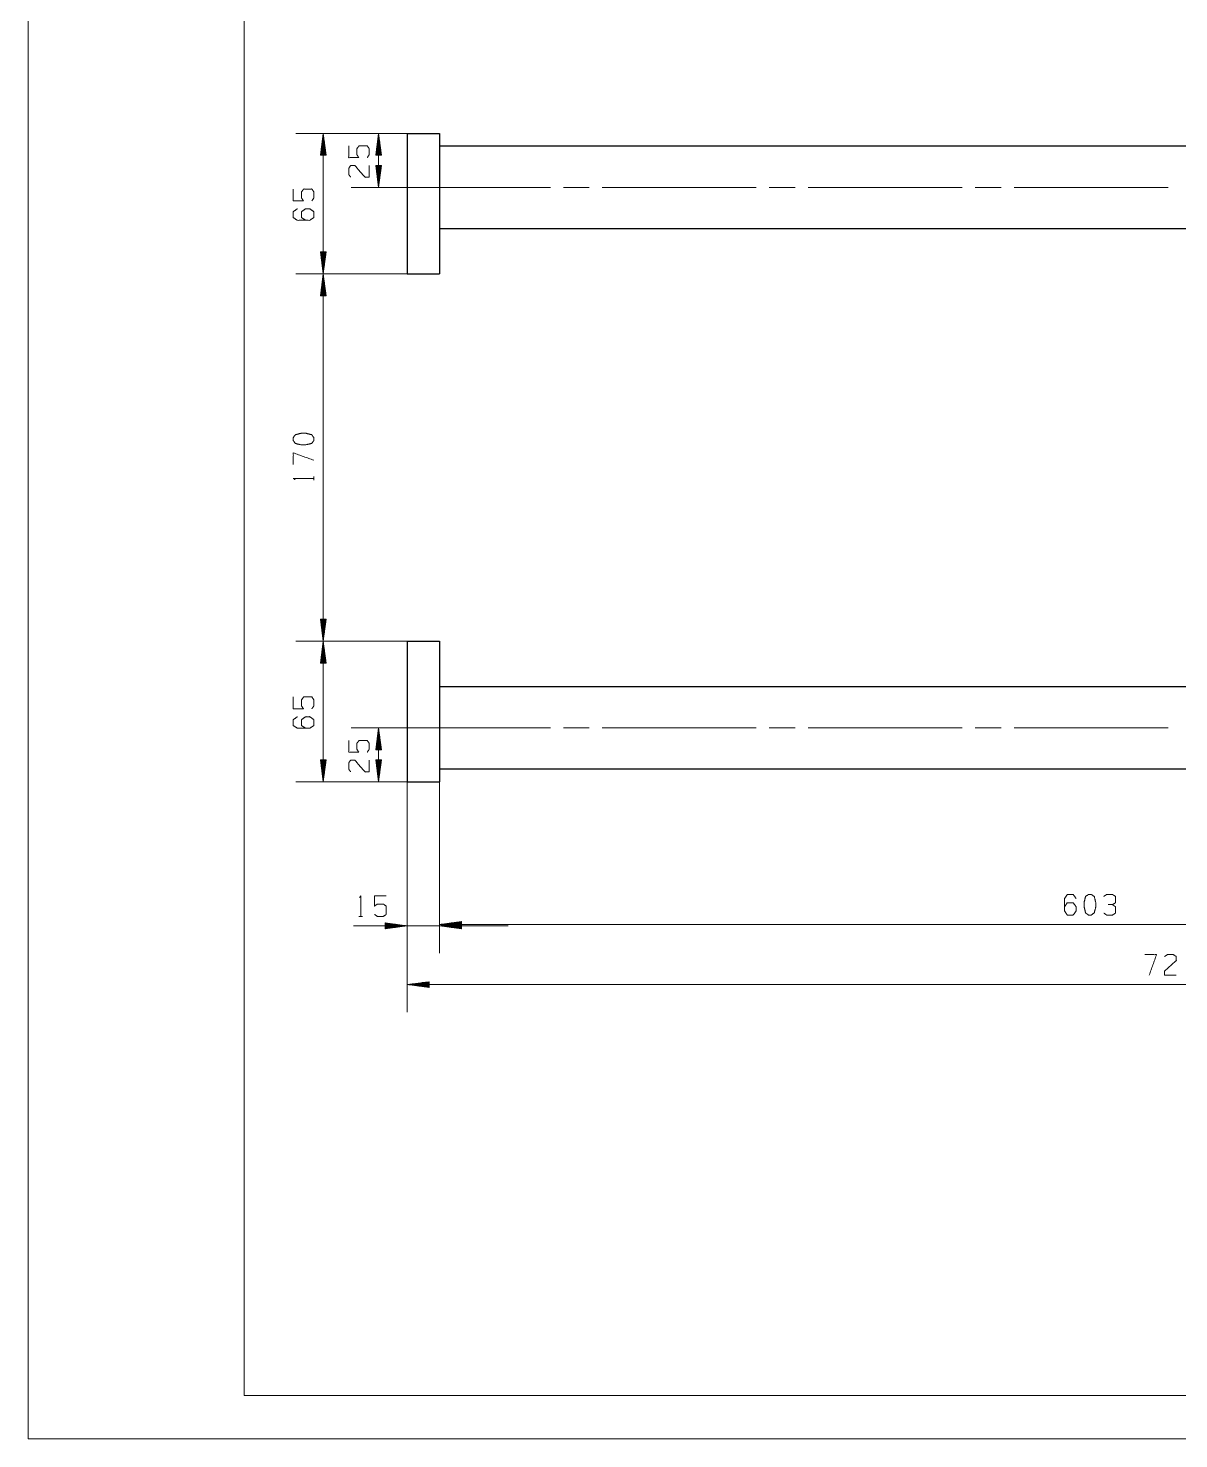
# Model space of a CAD drawing. Header units: millimetres. Extents: x 0 to 420, y 0 to 297.
# Drawn here: x 0 to 133.1, y 0 to 163.1 of the extents above; entities that cross this region are included whole.
import ezdxf

# ---------------------------------------------------------------- set-up
doc = ezdxf.new("R2010")
doc.units = ezdxf.units.MM
doc.layers.add('101', color=7, linetype='Continuous', true_color=0xffffff)

msp = doc.modelspace()

# ---------------------------------------------------------------- linework, layer by layer
at = {"layer": '101', "color": 133, "linetype": 'Continuous', "lineweight": 18}
for p, q in [((0, 297), (0, 0)), ((25, 292), (25, 5)), ((25, 5), (415, 5)), ((0, 0), (420, 0))]:
    msp.add_line(p, q, dxfattribs=at)
at = {"layer": '101', "color": 22, "linetype": 'Continuous', "lineweight": 18}
for p, q in [((43.85, 150.99), (30.97, 150.99)), ((34.14, 150.99), (33.81, 148.45)), ((34.07, 148.45), (34.07, 150.41)), ((34.12, 148.45), (34.12, 150.8)), ((34.14, 150.99), (34.14, 134.74)), ((34.48, 148.45), (34.14, 150.99)), ((34.17, 148.45), (34.17, 150.8)), ((34.22, 148.45), (34.22, 150.41)), ((43.85, 150.99), (37.37, 150.99)), ((40.54, 150.99), (40.21, 148.45)), ((40.47, 148.45), (40.47, 150.41)), ((40.52, 148.45), (40.52, 150.8)), ((40.54, 150.99), (40.54, 144.74)), ((40.88, 148.45), (40.54, 150.99)), ((40.57, 148.45), (40.57, 150.8)), ((40.62, 148.45), (40.62, 150.41)), ((33.81, 148.45), (33.81, 148.48)), ((33.81, 148.45), (33.81, 148.48)), ((33.86, 148.45), (33.86, 148.87)), ((33.91, 148.45), (33.91, 149.26)), ((33.96, 148.45), (33.96, 149.64)), ((34.02, 148.45), (34.02, 150.03)), ((34.27, 148.45), (34.27, 150.03)), ((34.32, 148.45), (34.32, 149.64)), ((34.37, 148.45), (34.37, 149.26)), ((34.42, 148.45), (34.42, 148.87)), ((34.47, 148.45), (34.47, 148.48)), ((34.47, 148.45), (34.47, 148.48)), ((40.21, 148.45), (40.21, 148.48)), ((40.21, 148.45), (40.21, 148.48)), ((40.26, 148.45), (40.26, 148.87)), ((40.31, 148.45), (40.31, 149.26)), ((40.36, 148.45), (40.36, 149.64)), ((40.42, 148.45), (40.42, 150.03)), ((40.67, 148.45), (40.67, 150.03)), ((40.72, 148.45), (40.72, 149.64)), ((40.77, 148.45), (40.77, 149.26)), ((40.82, 148.45), (40.82, 148.87)), ((40.87, 148.45), (40.87, 148.48)), ((40.87, 148.45), (40.87, 148.48)), ((33.81, 148.45), (34.48, 148.45)), ((40.21, 148.45), (40.88, 148.45)), ((40.21, 147.28), (40.21, 147.25)), ((40.88, 147.28), (40.21, 147.28)), ((40.21, 147.28), (40.54, 144.74)), ((40.21, 147.28), (40.21, 147.25)), ((40.26, 147.28), (40.26, 146.86)), ((40.31, 147.28), (40.31, 146.48)), ((40.36, 147.28), (40.36, 146.09)), ((40.42, 147.28), (40.42, 145.71)), ((40.47, 147.28), (40.47, 145.32)), ((40.52, 147.28), (40.52, 144.93)), ((40.54, 144.74), (40.88, 147.28)), ((40.57, 147.28), (40.57, 144.93)), ((40.62, 147.28), (40.62, 145.32)), ((40.67, 147.28), (40.67, 145.71)), ((40.72, 147.28), (40.72, 146.09)), ((40.77, 147.28), (40.77, 146.48)), ((40.82, 147.28), (40.82, 146.86)), ((40.87, 147.28), (40.87, 147.25)), ((40.87, 147.28), (40.87, 147.25)), ((42.6, 144.74), (37.37, 144.74)), ((33.81, 137.28), (34.14, 134.74)), ((33.81, 137.28), (33.81, 137.25)), ((34.48, 137.28), (33.81, 137.28)), ((33.81, 137.28), (33.81, 137.25)), ((33.86, 137.28), (33.86, 136.86)), ((33.91, 137.28), (33.91, 136.48)), ((33.96, 137.28), (33.96, 136.09)), ((34.02, 137.28), (34.02, 135.71)), ((34.07, 137.28), (34.07, 135.32)), ((34.12, 137.28), (34.12, 134.93)), ((34.14, 134.74), (34.48, 137.28)), ((34.17, 137.28), (34.17, 134.93)), ((34.22, 137.28), (34.22, 135.32)), ((34.27, 137.28), (34.27, 135.71)), ((34.32, 137.28), (34.32, 136.09)), ((34.37, 137.28), (34.37, 136.48)), ((34.42, 137.28), (34.42, 136.86)), ((34.47, 137.28), (34.47, 137.25)), ((34.47, 137.28), (34.47, 137.25)), ((43.85, 134.74), (30.97, 134.74)), ((43.85, 134.74), (30.97, 134.74)), ((34.14, 134.74), (33.81, 132.2)), ((34.07, 132.2), (34.07, 134.16)), ((34.12, 132.2), (34.12, 134.55)), ((34.14, 134.74), (34.14, 92.24)), ((34.48, 132.2), (34.14, 134.74)), ((34.17, 132.2), (34.17, 134.55)), ((34.22, 132.2), (34.22, 134.16)), ((33.81, 132.2), (33.81, 132.23)), ((33.81, 132.2), (33.81, 132.23)), ((33.81, 132.2), (34.48, 132.2)), ((33.86, 132.2), (33.86, 132.62)), ((33.91, 132.2), (33.91, 133.01)), ((33.96, 132.2), (33.96, 133.39)), ((34.02, 132.2), (34.02, 133.78)), ((34.27, 132.2), (34.27, 133.78)), ((34.32, 132.2), (34.32, 133.39)), ((34.37, 132.2), (34.37, 133.01)), ((34.42, 132.2), (34.42, 132.62)), ((34.47, 132.2), (34.47, 132.23)), ((34.47, 132.2), (34.47, 132.23)), ((33.81, 94.78), (33.81, 94.75)), ((33.81, 94.78), (33.81, 94.75)), ((34.48, 94.78), (33.81, 94.78)), ((33.81, 94.78), (34.14, 92.24)), ((33.86, 94.78), (33.86, 94.36)), ((33.91, 94.78), (33.91, 93.98)), ((33.96, 94.78), (33.96, 93.59)), ((34.02, 94.78), (34.02, 93.21)), ((34.07, 94.78), (34.07, 92.82)), ((34.12, 94.78), (34.12, 92.43)), ((34.14, 92.24), (34.48, 94.78)), ((34.17, 94.78), (34.17, 92.43)), ((34.22, 94.78), (34.22, 92.82)), ((34.27, 94.78), (34.27, 93.21)), ((34.32, 94.78), (34.32, 93.59)), ((34.37, 94.78), (34.37, 93.98)), ((34.42, 94.78), (34.42, 94.36)), ((34.47, 94.78), (34.47, 94.75)), ((34.47, 94.78), (34.47, 94.75)), ((43.85, 92.24), (30.97, 92.24)), ((43.85, 92.24), (30.97, 92.24)), ((34.14, 92.24), (33.81, 89.7)), ((34.07, 89.7), (34.07, 91.66)), ((34.12, 89.7), (34.12, 92.05)), ((34.14, 75.99), (34.14, 92.24)), ((34.48, 89.7), (34.14, 92.24)), ((34.17, 89.7), (34.17, 92.05)), ((34.22, 89.7), (34.22, 91.66)), ((33.81, 89.7), (33.81, 89.73)), ((33.81, 89.7), (33.81, 89.73)), ((33.86, 89.7), (33.86, 90.12)), ((33.91, 89.7), (33.91, 90.51)), ((33.96, 89.7), (33.96, 90.89)), ((34.02, 89.7), (34.02, 91.28)), ((34.27, 89.7), (34.27, 91.28)), ((34.32, 89.7), (34.32, 90.89)), ((34.37, 89.7), (34.37, 90.51)), ((34.42, 89.7), (34.42, 90.12)), ((34.47, 89.7), (34.47, 89.73)), ((34.47, 89.7), (34.47, 89.73)), ((33.81, 89.7), (34.48, 89.7)), ((42.6, 82.24), (37.37, 82.24)), ((40.54, 82.24), (40.21, 79.7)), ((40.47, 79.7), (40.47, 81.66)), ((40.52, 79.7), (40.52, 82.05)), ((40.88, 79.7), (40.54, 82.24)), ((40.54, 75.99), (40.54, 82.24)), ((40.57, 79.7), (40.57, 82.05)), ((40.62, 79.7), (40.62, 81.66)), ((40.26, 79.7), (40.26, 80.12)), ((40.31, 79.7), (40.31, 80.51)), ((40.36, 79.7), (40.36, 80.89)), ((40.42, 79.7), (40.42, 81.28)), ((40.67, 79.7), (40.67, 81.28)), ((40.72, 79.7), (40.72, 80.89)), ((40.77, 79.7), (40.77, 80.51)), ((40.82, 79.7), (40.82, 80.12)), ((33.81, 78.53), (33.81, 78.5)), ((33.81, 78.53), (34.14, 75.99)), ((33.81, 78.53), (33.81, 78.5)), ((34.48, 78.53), (33.81, 78.53)), ((33.86, 78.53), (33.86, 78.11)), ((33.91, 78.53), (33.91, 77.73)), ((33.96, 78.53), (33.96, 77.34)), ((34.02, 78.53), (34.02, 76.96)), ((34.07, 78.53), (34.07, 76.57)), ((34.12, 78.53), (34.12, 76.18)), ((34.14, 75.99), (34.48, 78.53)), ((34.17, 78.53), (34.17, 76.18)), ((34.22, 78.53), (34.22, 76.57)), ((34.27, 78.53), (34.27, 76.96)), ((34.32, 78.53), (34.32, 77.34)), ((34.37, 78.53), (34.37, 77.73)), ((34.42, 78.53), (34.42, 78.11)), ((34.47, 78.53), (34.47, 78.5)), ((34.47, 78.53), (34.47, 78.5)), ((40.21, 79.7), (40.21, 79.73)), ((40.21, 79.7), (40.21, 79.73)), ((40.21, 79.7), (40.88, 79.7)), ((40.21, 78.53), (40.21, 78.5)), ((40.21, 78.53), (40.21, 78.5)), ((40.88, 78.53), (40.21, 78.53)), ((40.21, 78.53), (40.54, 75.99)), ((40.26, 78.53), (40.26, 78.11)), ((40.31, 78.53), (40.31, 77.73)), ((40.36, 78.53), (40.36, 77.34)), ((40.42, 78.53), (40.42, 76.96)), ((40.47, 78.53), (40.47, 76.57)), ((40.52, 78.53), (40.52, 76.18)), ((40.54, 75.99), (40.88, 78.53)), ((40.57, 78.53), (40.57, 76.18)), ((40.62, 78.53), (40.62, 76.57)), ((40.67, 78.53), (40.67, 76.96)), ((40.72, 78.53), (40.72, 77.34)), ((40.77, 78.53), (40.77, 77.73)), ((40.82, 78.53), (40.82, 78.11)), ((40.87, 79.7), (40.87, 79.73)), ((40.87, 79.7), (40.87, 79.73)), ((40.87, 78.53), (40.87, 78.5)), ((40.87, 78.53), (40.87, 78.5)), ((47.6, 77.49), (47.6, 56.31)), ((43.85, 75.99), (30.97, 75.99)), ((43.85, 75.99), (37.37, 75.99)), ((43.85, 75.99), (43.85, 49.36)), ((43.85, 75.99), (43.85, 56.16)), ((47.6, 75.99), (47.6, 56.16)), ((37.63, 59.33), (55.54, 59.33)), ((43.85, 59.33), (41.31, 59.67)), ((41.31, 59.67), (41.31, 59)), ((41.31, 59.66), (41.34, 59.66)), ((41.31, 59.66), (41.34, 59.66)), ((41.31, 59.61), (41.73, 59.61)), ((41.31, 59.56), (42.12, 59.56)), ((41.31, 59.51), (42.5, 59.51)), ((41.31, 59.46), (42.89, 59.46)), ((41.31, 59.41), (43.27, 59.41)), ((41.31, 59.36), (43.66, 59.36)), ((41.31, 59), (43.85, 59.33)), ((41.31, 59.31), (43.66, 59.31)), ((41.31, 59.26), (43.27, 59.26)), ((41.31, 59.2), (42.89, 59.2)), ((41.31, 59.15), (42.5, 59.15)), ((41.31, 59.1), (42.12, 59.1)), ((41.31, 59.05), (41.73, 59.05)), ((41.31, 59), (41.34, 59)), ((41.31, 59), (41.34, 59)), ((50.14, 59.82), (47.6, 59.48)), ((50.14, 59.67), (47.6, 59.33)), ((47.6, 59.48), (198.35, 59.48)), ((47.6, 59.48), (50.14, 59.15)), ((47.6, 59.33), (50.14, 59)), ((50.14, 59.51), (47.79, 59.51)), ((50.14, 59.46), (47.79, 59.46)), ((50.14, 59.36), (47.79, 59.36)), ((50.14, 59.31), (47.79, 59.31)), ((50.14, 59.56), (48.18, 59.56)), ((50.14, 59.41), (48.18, 59.41)), ((50.14, 59.41), (48.18, 59.41)), ((50.14, 59.26), (48.18, 59.26)), ((50.14, 59.61), (48.57, 59.61)), ((50.14, 59.46), (48.57, 59.46)), ((50.14, 59.36), (48.57, 59.36)), ((50.14, 59.2), (48.57, 59.2)), ((50.14, 59.66), (48.95, 59.66)), ((50.14, 59.51), (48.95, 59.51)), ((50.14, 59.31), (48.95, 59.31)), ((50.14, 59.15), (48.95, 59.15)), ((50.14, 59.71), (49.34, 59.71)), ((50.14, 59.56), (49.34, 59.56)), ((50.14, 59.26), (49.34, 59.26)), ((50.14, 59.1), (49.34, 59.1)), ((50.14, 59.76), (49.72, 59.76)), ((50.14, 59.61), (49.72, 59.61)), ((50.14, 59.21), (49.72, 59.21)), ((50.14, 59.05), (49.72, 59.05)), ((50.14, 59.82), (50.11, 59.82)), ((50.14, 59.82), (50.11, 59.82)), ((50.14, 59.66), (50.11, 59.66)), ((50.14, 59.66), (50.11, 59.66)), ((50.14, 59.15), (50.11, 59.15)), ((50.14, 59.15), (50.11, 59.15)), ((50.14, 59), (50.11, 59)), ((50.14, 59), (50.11, 59)), ((50.14, 59.15), (50.14, 59.82)), ((50.14, 59), (50.14, 59.67)), ((46.39, 52.87), (43.85, 52.54)), ((43.85, 52.54), (225.27, 52.54)), ((43.85, 52.54), (46.39, 52.2)), ((46.39, 52.56), (44.04, 52.56)), ((46.39, 52.51), (44.04, 52.51)), ((46.39, 52.61), (44.43, 52.61)), ((46.39, 52.46), (44.43, 52.46)), ((46.39, 52.66), (44.82, 52.66)), ((46.39, 52.41), (44.82, 52.41)), ((46.39, 52.71), (45.2, 52.71)), ((46.39, 52.36), (45.2, 52.36)), ((46.39, 52.77), (45.59, 52.77)), ((46.39, 52.31), (45.59, 52.31)), ((46.39, 52.82), (45.97, 52.82)), ((46.39, 52.26), (45.97, 52.26)), ((46.39, 52.87), (46.36, 52.87)), ((46.39, 52.87), (46.36, 52.87)), ((46.39, 52.2), (46.39, 52.87)), ((46.39, 52.21), (46.36, 52.21)), ((46.39, 52.21), (46.36, 52.21))]:
    msp.add_line(p, q, dxfattribs=at)
at = {"layer": '101', "color": 92, "linetype": 'Continuous', "lineweight": 25}
for p, q in [((43.85, 150.99), (47.6, 150.99)), ((43.85, 150.99), (43.85, 134.74)), ((47.6, 150.99), (47.6, 134.74)), ((198.35, 149.49), (47.6, 149.49)), ((47.6, 139.99), (198.35, 139.99)), ((43.85, 134.74), (47.6, 134.74)), ((43.85, 92.24), (47.6, 92.24)), ((43.85, 92.24), (43.85, 75.99)), ((47.6, 92.24), (47.6, 75.99)), ((198.35, 86.99), (47.6, 86.99)), ((47.6, 77.49), (198.35, 77.49)), ((43.85, 75.99), (47.6, 75.99))]:
    msp.add_line(p, q, dxfattribs=at)
at = {"layer": '101', "color": 151, "linetype": 'Continuous', "lineweight": 18}
for p, q in [((61.92, 144.74), (64.92, 144.74)), ((66.42, 144.74), (84.24, 144.74)), ((85.74, 144.74), (88.74, 144.74)), ((90.24, 144.74), (108.07, 144.74)), ((109.57, 144.74), (112.57, 144.74)), ((114.07, 144.74), (131.89, 144.74)), ((61.92, 82.24), (64.92, 82.24)), ((66.42, 82.24), (84.24, 82.24)), ((85.74, 82.24), (88.74, 82.24)), ((90.24, 82.24), (108.07, 82.24)), ((109.57, 82.24), (112.57, 82.24)), ((114.07, 82.24), (131.89, 82.24))]:
    msp.add_line(p, q, dxfattribs=at)
at = {"layer": '101', "color": 72, "linetype": 'Continuous', "lineweight": 18}
for p, q in [((33.05, 110.87), (33.05, 111.3)), ((38.27, 60.42), (38.69, 60.42))]:
    msp.add_line(p, q, dxfattribs=at)
for points, knots in [([(39.23, 148.18), (39.45, 148.52), (39.45, 149.21), (39.23, 149.55), (38.28, 149.55), (38.03, 149.21), (38.03, 148.52), (38.25, 148.18), (37.08, 148.18), (37.08, 149.55)], [0, 0, 0.062228, 0.168344, 0.230572, 0.376816, 0.441266, 0.547381, 0.609609, 0.79049, 1, 1]), ([(37.3, 145.93), (37.08, 146.24), (37.08, 146.93), (37.3, 147.27), (37.78, 147.27), (38.98, 145.91), (39.45, 145.93), (39.45, 147.27)], [0, 0, 0.069692, 0.192976, 0.265274, 0.350227, 0.67474, 0.759752, 1, 1]), ([(32.82, 143.18), (33.05, 143.52), (33.05, 144.21), (32.82, 144.55), (31.87, 144.55), (31.62, 144.21), (31.62, 143.52), (31.85, 143.18), (30.67, 143.18), (30.67, 144.55)], [0, 0, 0.062228, 0.168343, 0.230571, 0.376816, 0.441265, 0.547381, 0.609608, 0.79049, 1, 1]), ([(32.1, 140.93), (31.62, 141.24), (31.62, 141.93), (32.1, 142.27), (32.57, 142.27), (33.05, 141.93), (33.05, 141.24), (32.57, 140.93), (31.15, 140.93), (30.67, 141.24), (30.67, 141.93), (31.15, 142.27)], [0, 0, 0.076963, 0.169761, 0.248073, 0.312018, 0.390331, 0.483128, 0.560091, 0.751927, 0.82889, 0.921688, 1, 1]), ([(33.05, 115.8), (32.8, 116.13), (32.1, 116.31), (31.62, 116.31), (30.9, 116.13), (30.67, 115.8), (30.67, 115.46), (30.9, 115.12), (31.62, 114.95), (32.1, 114.97), (32.8, 115.12), (33.05, 115.46), (33.05, 115.8)], [0, 0, 0.067526, 0.183971, 0.260584, 0.380943, 0.446141, 0.500306, 0.565505, 0.685864, 0.762529, 0.87831, 0.945835, 1, 1]), ([(33.05, 113.18), (30.67, 114.03), (30.67, 112.69)], [0, 0, 0.652471, 1, 1]), ([(30.87, 110.94), (30.67, 111.08), (33.05, 111.08)], [0, 0, 0.093489, 1, 1]), ([(32.82, 84.43), (33.05, 84.77), (33.05, 85.46), (32.82, 85.8), (31.87, 85.8), (31.62, 85.46), (31.62, 84.77), (31.85, 84.43), (30.67, 84.43), (30.67, 85.8)], [0, 0, 0.062228, 0.168344, 0.230572, 0.376816, 0.441265, 0.547381, 0.609609, 0.79049, 1, 1]), ([(32.1, 82.18), (31.62, 82.49), (31.62, 83.18), (32.1, 83.52), (32.57, 83.52), (33.05, 83.18), (33.05, 82.49), (32.57, 82.18), (31.15, 82.18), (30.67, 82.49), (30.67, 83.18), (31.15, 83.52)], [0, 0, 0.076963, 0.169761, 0.248073, 0.312018, 0.390331, 0.483129, 0.560092, 0.751927, 0.82889, 0.921688, 1, 1]), ([(39.23, 79.41), (39.45, 79.75), (39.45, 80.44), (39.23, 80.77), (38.28, 80.77), (38.03, 80.44), (38.03, 79.75), (38.25, 79.41), (37.08, 79.41), (37.08, 80.77)], [0, 0, 0.062228, 0.168344, 0.230572, 0.376816, 0.441265, 0.547381, 0.609609, 0.79049, 1, 1]), ([(37.3, 77.15), (37.08, 77.47), (37.08, 78.16), (37.3, 78.49), (37.78, 78.49), (38.98, 77.13), (39.45, 77.15), (39.45, 78.49)], [0, 0, 0.069693, 0.192977, 0.265274, 0.350227, 0.67474, 0.759752, 1, 1]), ([(38.34, 62.6), (38.48, 62.8), (38.48, 60.42)], [0, 0, 0.093489, 1, 1]), ([(40.07, 60.65), (40.4, 60.42), (41.09, 60.42), (41.43, 60.65), (41.43, 61.6), (41.09, 61.85), (40.4, 61.85), (40.07, 61.62), (40.07, 62.8), (41.43, 62.8)], [0, 0, 0.062228, 0.168344, 0.230572, 0.376816, 0.441265, 0.547381, 0.609609, 0.79049, 1, 1]), ([(119.9, 61.53), (120.22, 62), (120.91, 62), (121.24, 61.53), (121.24, 61.05), (120.91, 60.58), (120.22, 60.58), (119.9, 61.05), (119.9, 62.48), (120.22, 62.95), (120.91, 62.95), (121.24, 62.48)], [0, 0, 0.076963, 0.169761, 0.248073, 0.312018, 0.390331, 0.483128, 0.560092, 0.751927, 0.82889, 0.921688, 1, 1]), ([(123, 60.58), (123.34, 60.83), (123.52, 61.53), (123.52, 62), (123.34, 62.73), (123, 62.95), (122.67, 62.95), (122.33, 62.73), (122.16, 62), (122.17, 61.53), (122.33, 60.83), (122.67, 60.58), (123, 60.58)], [0, 0, 0.067526, 0.183972, 0.260584, 0.380943, 0.446141, 0.500306, 0.565504, 0.685863, 0.762529, 0.87831, 0.945835, 1, 1]), ([(125.46, 61.78), (125.79, 62), (125.79, 62.73), (125.46, 62.95), (124.77, 62.95), (124.43, 62.73)], [0, 0, 0.153875, 0.429853, 0.583728, 0.846125, 1, 1]), ([(124.45, 60.8), (124.77, 60.58), (125.46, 60.58), (125.79, 60.8), (125.79, 61.53), (125.46, 61.78), (124.95, 61.78)], [0, 0, 0.124121, 0.343688, 0.472446, 0.703377, 0.836731, 1, 1]), ([(129.7, 53.63), (130.55, 56), (129.21, 56)], [0, 0, 0.652471, 1, 1]), ([(131.48, 55.78), (131.8, 56), (132.49, 56), (132.83, 55.78), (132.83, 55.3), (131.46, 54.1), (131.48, 53.63), (132.83, 53.63)], [0, 0, 0.069693, 0.192978, 0.265274, 0.350228, 0.674741, 0.759753, 1, 1])]:
    msp.add_open_spline(points, degree=1, knots=knots, dxfattribs=at)
at = {"layer": '101', "color": 151, "linetype": 'Continuous', "lineweight": 18}
for points in [[(42.6, 144.74), (47.6, 144.74), (60.42, 144.74)], [(42.6, 82.24), (47.6, 82.24), (60.42, 82.24)]]:
    msp.add_open_spline(points, degree=1, knots=[0, 0, 0.280561, 1, 1], dxfattribs=at)

doc.saveas('drawing.dxf')
